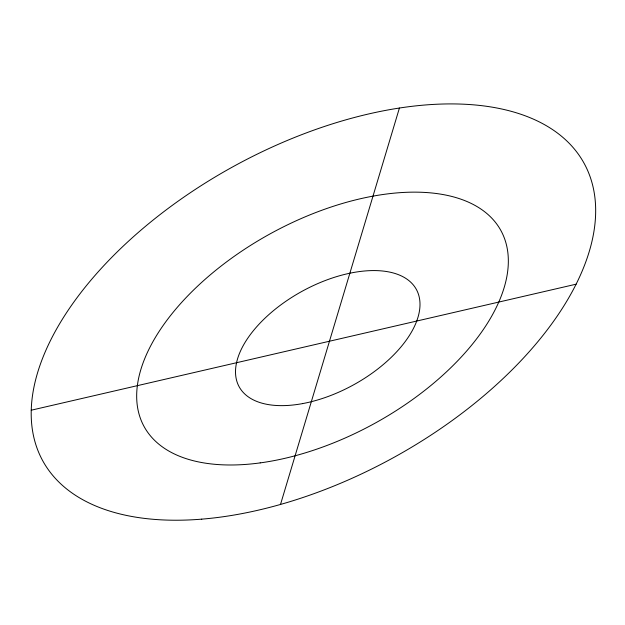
<?xml version="1.0" encoding="UTF-8"?>
<svg xmlns="http://www.w3.org/2000/svg" width="625" height="625" viewBox="0 0 625 625"><rect width="100%" height="100%" fill="white"/><g stroke="black" fill="none" stroke-linecap="round" stroke-linejoin="round"><path stroke-width="0.94" d="M280.508 504.445L399.422 108.031M31.25 410.203L576.109 284.188M260.188 462.891A203.547 108.234 -28.8 0 0 505.281 240.75A203.547 108.234 -28.8 0 0 202.039 282.062A203.547 108.234 -28.8 0 0 260.188 462.891M302.57 403.602A101.086 53.391 -28.8 0 0 417.195 291.094A101.086 53.391 -28.8 0 0 263.492 319.625A101.086 53.391 -28.8 0 0 302.57 403.602M201.734 519.148A308.852 166.117 -28.8 0 0 593.75 190.188A308.852 166.117 -28.8 0 0 144.82 226.875A308.852 166.117 -28.8 0 0 201.734 519.148"/></g></svg>
